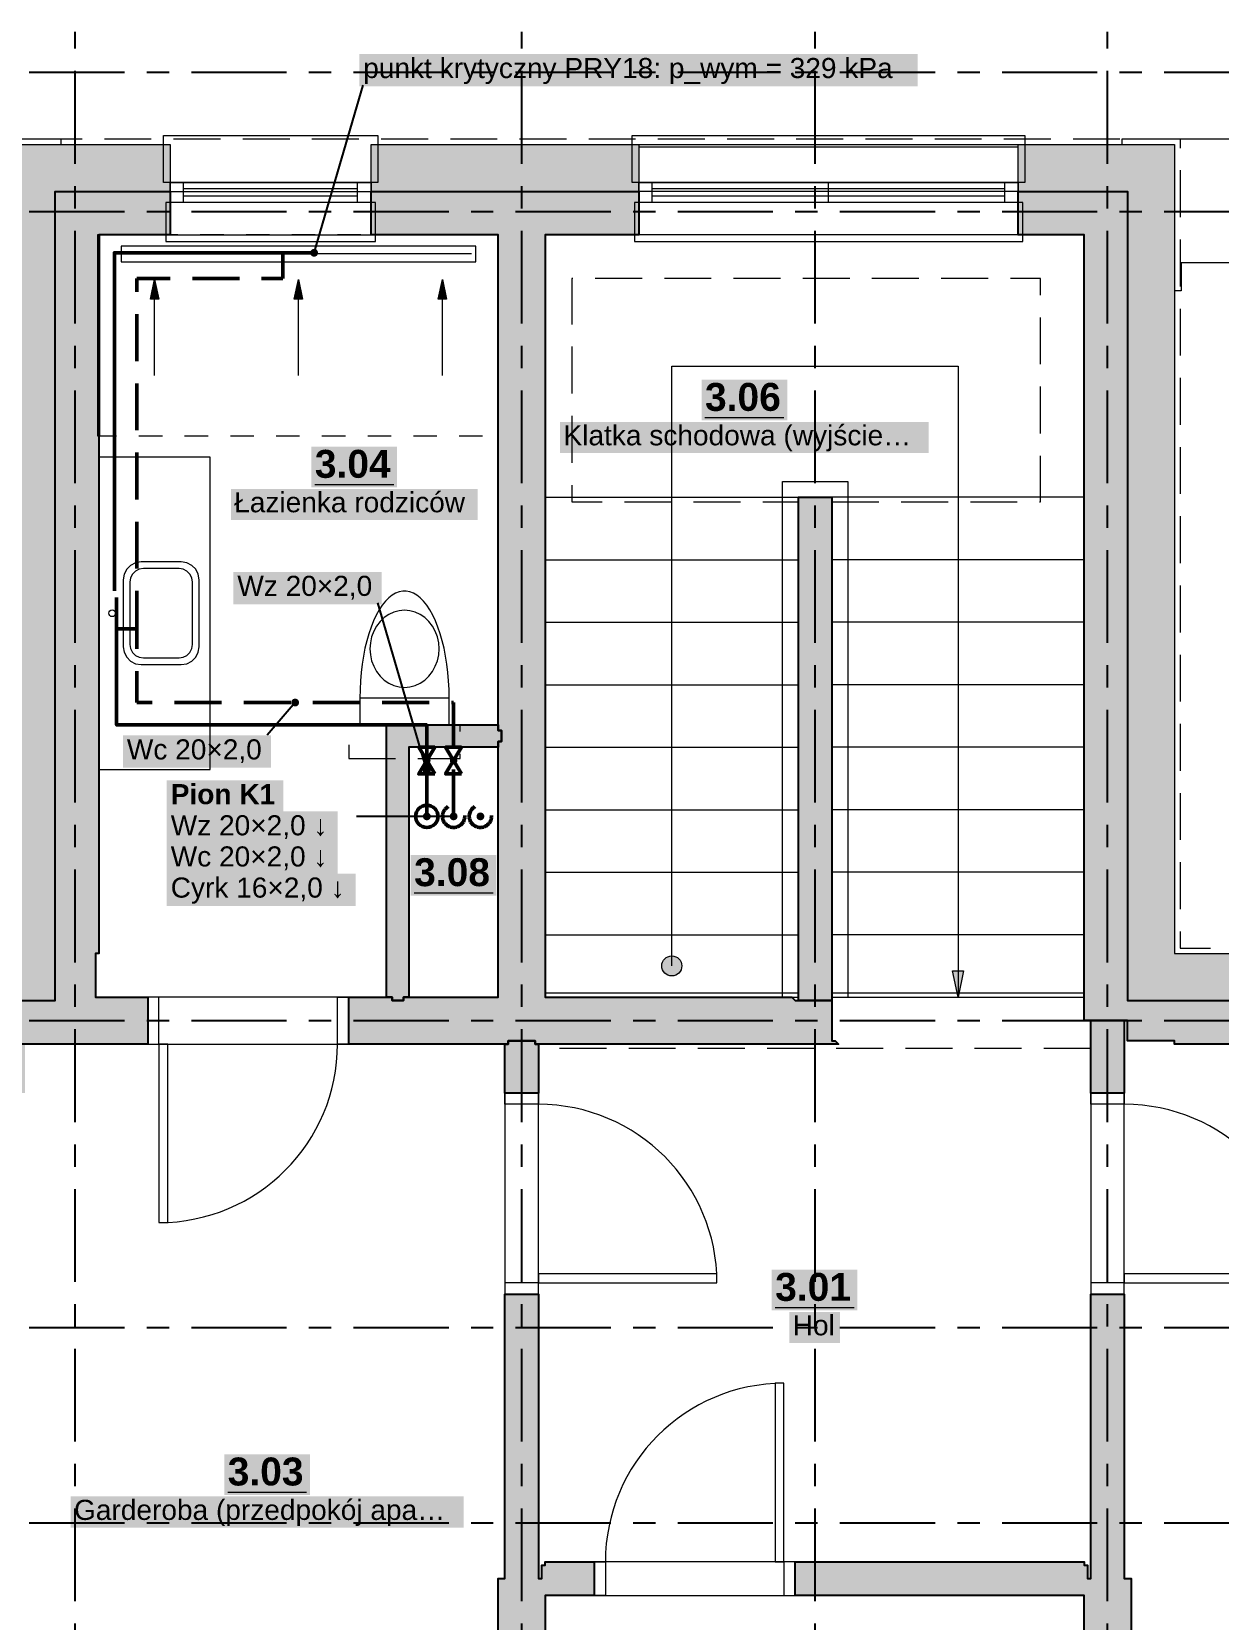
# Model space of a CAD drawing. Header units: metres. Extents: x -3.2 to 60.6, y -2.1 to 10.4.
# Drawn here: x 45.7 to 51.02, y 2.44 to 9.56 of the extents above; entities that cross this region are included whole.
import ezdxf

# ---------------------------------------------------------------- set-up
doc = ezdxf.new("R2010")
doc.units = ezdxf.units.M
for name, pattern in [('KRESKOWA', [5.25, 4.2, -1.05]), ('KRESKOWA_DROBNA', [3.15, 2.1, -1.05]), ('PUNKTOWA', [10.5, 8.4, -1.05, 0, -1.05]), ('PUNKTOWA_KROTKA', [6.3, 4.2, -1.05, 0, -1.05])]:
    doc.linetypes.add(name, pattern=pattern)
doc.layers.add('A-MASKA', color=7, linetype='Continuous', lineweight=18)
doc.layers.add('S-OPISY', color=2, linetype='Continuous', lineweight=25)
for name, color, linetype, lineweight, true_color in [('I-OSIE', 8, 'PUNKTOWA', 18, 0x7a7a7a), ('I-PODKLAD', 8, 'Continuous', 18, 0x9a9a9a), ('I-PODKLAD-SCIANY', 8, 'Continuous', 25, 0x6e6e6e), ('I-PODKLAD-WYPELN', 254, 'Continuous', 18, 0xe6e6e6), ('I-POMIESZCZENIA', 8, 'Continuous', 25, 0x4a4a4a), ('S-CWU', 1, 'KRESKOWA', 35, 0xd00000), ('S-CYRK', 6, 'PUNKTOWA_KROTKA', 25, 0xb000b0), ('S-URZADZENIA', 2, 'Continuous', 35, 0x303030), ('S-WODA', 5, 'Continuous', 35, 0x0050c8)]:
    doc.layers.add(name, color=color, linetype=linetype, lineweight=lineweight, true_color=true_color)
doc.styles.add('PL_ARIAL', font='arial.ttf')
doc.styles.add('PL_ARIAL_B', font='arialbd.ttf')

msp = doc.modelspace()

# ---------------------------------------------------------------- hatches: boundary and pattern name
at = {"layer": 'A-MASKA', "true_color": 0xffffff}
for points in [[(47.1675, 9.3105), (49.6686, 9.3105), (49.6686, 9.4553), (47.1675, 9.4553)], [(48.7012, 7.8144), (49.0848, 7.8144), (49.0848, 7.9969), (48.7012, 7.9969)], [(48.0674, 7.6676), (49.7186, 7.6676), (49.7186, 7.8074), (48.0674, 7.8074)], [(46.9532, 7.5145), (47.3368, 7.5145), (47.3368, 7.697), (46.9532, 7.697)], [(46.5919, 7.3677), (47.6981, 7.3677), (47.6981, 7.5075), (46.5919, 7.5075)], [(46.6035, 6.9905), (47.2675, 6.9905), (47.2675, 7.1353), (46.6035, 7.1353)], [(46.1085, 6.2579), (46.7725, 6.2579), (46.7725, 6.4027), (46.1085, 6.4027)], [(46.3051, 6.0572), (46.8271, 6.0572), (46.8271, 6.202), (46.3051, 6.202)], [(46.3051, 5.9177), (47.0708, 5.9177), (47.0708, 6.0625), (46.3051, 6.0625)], [(46.3051, 5.7782), (47.0708, 5.7782), (47.0708, 5.923), (46.3051, 5.923)], [(47.3982, 5.685), (47.7818, 5.685), (47.7818, 5.8675), (47.3982, 5.8675)], [(46.3051, 5.6387), (47.1508, 5.6387), (47.1508, 5.7835), (46.3051, 5.7835)], [(49.0157, 3.827), (49.3993, 3.827), (49.3993, 4.0095), (49.0157, 4.0095)], [(49.0944, 3.6802), (49.3206, 3.6802), (49.3206, 3.82), (49.0944, 3.82)], [(46.5628, 2.9999), (46.9464, 2.9999), (46.9464, 3.1824), (46.5628, 3.1824)], [(45.8743, 2.8531), (47.6349, 2.8531), (47.6349, 2.9929), (45.8743, 2.9929)]]:
    msp.add_hatch(color=7, dxfattribs=at).paths.add_polyline_path(points)
at = {"layer": 'I-PODKLAD-WYPELN', "true_color": 0xe4e4e4}
h = msp.add_hatch(color=7, dxfattribs=at)
h.paths.add_polyline_path([(41.16, 4.985), (41.16, 4.985), (41.16, 3.7), (41.16, 3.7), (41.16, 3.7), (41.135, 3.7), (41.135, 3.7), (41.135, 3.7), (41.135, 3.7), (40.92, 3.7), (40.92, 3.7), (40.92, 3.7), (40.92, 3.7), (40.92, 3.7), (40.92, 3.7), (40.92, 3.7), (40.92, 3.7), (40.724, 3.7), (40.724, 3.7), (40.724, 3.7), (40.724, 3.7), (40.72, 3.7), (40.72, 5.425), (40.72, 5.425), (40.72, 5.425), (40.72, 5.425), (45.595, 5.425), (45.595, 9.05), (46.32, 9.05), (46.32, 8.84), (46.32, 8.645), (46, 8.645), (46, 5.425), (45.985, 5.425), (45.985, 5.425), (45.985, 5.425), (45.985, 5.425), (45.985, 5.425), (45.985, 5.425), (45.985, 5.425), (45.985, 5.425), (45.985, 5.425), (45.985, 5.425), (45.985, 5.425), (45.985, 5.23), (45.985, 5.23), (45.985, 5.23), (45.985, 5.23), (45.985, 5.23), (46.22, 5.23), (46.22, 5.23), (46.22, 5.23), (46.22, 5.23), (46.22, 5.23), (46.22, 5.035), (46.22, 5.035), (46.22, 5.035), (46.22, 5.02), (46.22, 5.02), (46.22, 5.02), (45.895, 5.02), (45.895, 5.02), (45.895, 5.02), (45.895, 5.02), (45.895, 5.02), (45.67, 5.02), (45.67, 5.02), (45.67, 5.02), (45.67, 4.8), (45.67, 4.8), (45.67, 4.8), (45.655, 4.8), (45.655, 4.8), (45.655, 4.8), (45.655, 4.8), (45.52, 4.8), (45.52, 4.8), (45.52, 4.8), (45.52, 4.8), (45.52, 4.8), (45.52, 5.02), (45.52, 5.02), (45.52, 5.02), (45.52, 5.02), (45.52, 5.02), (41.125, 5.02), (41.125, 5.02), (41.125, 5.02), (41.1225, 5.0225), (41.135, 5.01), (41.135, 5.01), (41.135, 5.01), (41.16, 4.985)])
h.paths.add_polyline_path([(45.895, 5.215), (45.895, 5.215), (45.895, 5.215), (45.895, 5.215), (45.895, 5.215), (45.895, 5.215), (45.895, 5.215), (45.895, 5.215)], flags=0)
h.paths.add_polyline_path([(45.895, 5.035), (45.895, 5.035), (45.895, 5.035)], flags=0)
h.paths.add_polyline_path([(40.92, 5.225), (40.92, 5.225), (40.92, 5.225), (40.92, 5.215), (40.92, 5.215), (40.92, 5.215), (40.92, 5.215), (40.92, 5.215), (40.93, 5.215), (40.93, 5.215), (40.93, 5.215)], flags=0)
h.paths.add_polyline_path([(41.12, 5.215), (41.12, 5.215), (41.12, 5.215), (41.12, 5.215), (41.12, 5.215), (41.12, 5.215), (41.12, 5.215), (41.12, 5.215)], flags=0)
h.paths.add_polyline_path([(40.724, 5.421), (40.724, 5.421), (40.724, 5.421), (40.724, 5.421), (40.73, 5.415)], flags=0)
h.paths.add_polyline_path([(40.8071, 5.3379), (40.904, 5.241), (40.9196, 5.2254), (40.73, 5.415)], flags=0)
h.paths.add_polyline_path([(45.805, 5.425), (45.805, 5.425), (45.805, 5.425), (45.805, 5.425)], flags=0)
h.paths.add_polyline_path([(45.805, 5.215), (45.805, 5.215), (45.805, 5.215), (45.805, 5.215)], flags=0)
h = msp.add_hatch(color=7, dxfattribs=at)
h.paths.add_polyline_path([(47.12, 5.02), (47.12, 5.035), (47.12, 5.035), (47.12, 5.035), (47.12, 5.035), (47.12, 5.23), (47.12, 5.23), (47.12, 5.23), (47.12, 5.23), (47.12, 5.23), (47.29, 5.23), (47.29, 6.45), (47.79, 6.45), (47.79, 8.645), (47.79, 8.645), (47.79, 8.645), (47.79, 8.645), (47.79, 8.645), (47.22, 8.645), (47.22, 8.84), (47.22, 9.05), (48.42, 9.05), (48.42, 8.84), (48.42, 8.645), (48, 8.645), (48, 8.645), (48, 8.645), (48, 5.23), (48, 5.23), (48, 5.23), (49.105, 5.23), (49.105, 5.23), (49.105, 5.23), (49.105, 5.23), (49.105, 5.23), (49.12, 5.215), (49.12, 5.215), (49.12, 5.215), (49.12, 5.215), (49.12, 5.215), (49.12, 5.215), (49.12, 5.215), (49.12, 5.215), (49.12, 5.215), (49.12, 5.215), (49.12, 5.215), (49.12, 5.215), (49.135, 5.215), (49.135, 7.47), (49.285, 7.47), (49.285, 5.215), (49.285, 5.215), (49.285, 5.215), (49.285, 5.215), (49.285, 5.215), (49.285, 5.215), (49.285, 5.035), (49.285, 5.035), (49.285, 5.035), (49.285, 5.035), (49.285, 5.035), (49.285, 5.035), (49.285, 5.035), (49.285, 5.035), (49.285, 5.035), (49.285, 5.035), (49.285, 5.035), (49.285, 5.035), (49.285, 5.035), (49.285, 5.035), (49.285, 5.035), (49.285, 5.035), (49.285, 5.035), (49.3, 5.035), (49.3, 5.035), (49.3, 5.035), (49.315, 5.02), (49.315, 5.02), (49.315, 5.02), (47.97, 5.02), (47.97, 5.02), (47.97, 5.02), (47.97, 4.8), (47.97, 4.8), (47.97, 4.8), (47.955, 4.8), (47.955, 4.8), (47.955, 4.8), (47.955, 4.8), (47.82, 4.8), (47.82, 4.8), (47.82, 4.8), (47.82, 4.8), (47.82, 4.8), (47.82, 5.02), (47.82, 5.02), (47.82, 5.02), (47.82, 5.02), (47.82, 5.02), (47.12, 5.02), (47.12, 5.02)])
h.paths.add_polyline_path([(47.79, 5.23), (47.79, 5.23), (47.79, 6.35), (47.39, 6.35), (47.39, 5.23), (47.79, 5.23), (47.79, 5.23), (47.79, 5.23)], flags=0)
h = msp.add_hatch(color=7, dxfattribs=at)
h.paths.add_polyline_path([(50.82, 5.02), (50.82, 5.02), (50.82, 5.035), (50.82, 5.035), (50.82, 5.035), (50.82, 5.035), (50.82, 5.035), (50.82, 5.035), (50.82, 5.035), (50.82, 5.035), (50.82, 5.035), (50.82, 5.035), (50.82, 5.035), (50.82, 5.035), (50.82, 5.035), (50.82, 5.035), (50.82, 5.035), (50.82, 5.035), (50.82, 5.035), (50.61, 5.035), (50.61, 5.035), (50.61, 5.035), (50.61, 5.125), (50.61, 5.125), (50.61, 5.125), (50.595, 5.125), (50.595, 4.8), (50.58, 4.8), (50.445, 4.8), (50.445, 5.125), (50.415, 5.125), (50.415, 5.125), (50.415, 5.125), (50.415, 8.645), (50.415, 8.645), (50.415, 8.645), (50.415, 8.645), (50.12, 8.645), (50.12, 8.84), (50.12, 9.05), (50.82, 9.05), (50.82, 5.425), (50.82, 5.425), (50.82, 5.425), (54.32, 5.425), (54.32, 5.425), (54.32, 5.425), (54.32, 5.425), (54.32, 3.1), (54.31, 3.1), (54.11, 3.1), (54.11, 3.1), (54.11, 3.1), (54.11, 3.1), (53.915, 3.1), (53.915, 3.1), (53.915, 3.1), (53.915, 5.02), (53.915, 5.02), (53.915, 5.02), (53.915, 5.02), (53.915, 5.02), (53.915, 5.02), (50.82, 5.02)])
h.paths.add_polyline_path([(53.93, 5.215), (53.93, 5.215), (53.93, 5.215), (53.93, 5.215), (53.93, 5.215)], flags=0)
h.paths.add_polyline_path([(54.11, 5.215), (54.11, 5.215), (54.11, 5.215), (54.11, 5.215), (54.11, 5.215), (54.11, 5.215)], flags=0)
h.paths.add_polyline_path([(50.61, 5.215), (50.61, 5.215), (50.61, 5.215), (50.61, 5.215)], flags=0)
h.paths.add_polyline_path([(50.82, 5.215), (50.82, 5.215), (50.82, 5.215), (50.82, 5.215)], flags=0)
h.paths.add_polyline_path([(50.43, 8.66), (50.43, 8.66), (50.43, 8.66), (50.43, 8.66)], flags=0)
h.paths.add_polyline_path([(50.61, 8.66), (50.61, 8.66), (50.61, 8.66), (50.61, 8.66)], flags=0)
at = {"layer": 'I-PODKLAD-WYPELN', "true_color": 0xcfcfcf}
for points in [[(46.25, 8.445), (46.2687, 8.357), (46.2313, 8.357)], [(46.895, 8.445), (46.9137, 8.357), (46.8763, 8.357)], [(47.54, 8.445), (47.5587, 8.357), (47.5213, 8.357)], [(49.85, 5.2301), (49.8251, 5.3475), (49.8749, 5.3475)]]:
    msp.add_hatch(color=7, dxfattribs=at).paths.add_polyline_path(points)
at = {"layer": 'I-PODKLAD-WYPELN', "true_color": 0xffffff}
msp.add_hatch(color=7, dxfattribs=at).paths.add_polyline_path([(48.6125, 5.37), (48.6123, 5.3656), (48.6116, 5.3612), (48.6106, 5.3569), (48.6091, 5.3528), (48.6072, 5.3488), (48.6049, 5.345), (48.6023, 5.3415), (48.5993, 5.3382), (48.596, 5.3352), (48.5925, 5.3326), (48.5887, 5.3303), (48.5847, 5.3284), (48.5806, 5.3269), (48.5763, 5.3259), (48.5719, 5.3252), (48.5675, 5.325), (48.5631, 5.3252), (48.5587, 5.3259), (48.5544, 5.3269), (48.5503, 5.3284), (48.5463, 5.3303), (48.5425, 5.3326), (48.539, 5.3352), (48.5357, 5.3382), (48.5327, 5.3415), (48.5301, 5.345), (48.5278, 5.3488), (48.5259, 5.3528), (48.5244, 5.3569), (48.5234, 5.3612), (48.5227, 5.3656), (48.5225, 5.37), (48.5227, 5.3744), (48.5234, 5.3788), (48.5244, 5.3831), (48.5259, 5.3872), (48.5278, 5.3912), (48.5301, 5.395), (48.5327, 5.3985), (48.5357, 5.4018), (48.539, 5.4048), (48.5425, 5.4074), (48.5463, 5.4097), (48.5503, 5.4116), (48.5544, 5.4131), (48.5587, 5.4141), (48.5631, 5.4148), (48.5675, 5.415), (48.5719, 5.4148), (48.5763, 5.4141), (48.5806, 5.4131), (48.5847, 5.4116), (48.5887, 5.4097), (48.5925, 5.4074), (48.596, 5.4048), (48.5993, 5.4018), (48.6023, 5.3985), (48.6049, 5.395), (48.6072, 5.3912), (48.6091, 5.3872), (48.6106, 5.3831), (48.6116, 5.3788), (48.6123, 5.3744)])
at = {"layer": 'I-PODKLAD-WYPELN', "true_color": 0xe4e4e4}
h = msp.add_hatch(color=7, dxfattribs=at)
h.paths.add_polyline_path([(47.32, 0.105), (47.79, 0.105), (47.79, 0.105), (47.79, 0.105), (47.79, 0.105), (47.79, 0.105), (47.79, 2.625), (47.79, 2.625), (47.79, 2.625), (47.79, 2.625), (47.79, 2.625), (47.82, 2.625), (47.82, 2.625), (47.82, 2.625), (47.82, 2.625), (47.82, 2.625), (47.82, 3.9), (47.82, 3.9), (47.82, 3.9), (47.82, 3.9), (47.82, 3.9), (47.955, 3.9), (47.955, 3.9), (47.955, 3.9), (47.97, 3.9), (47.97, 3.9), (47.97, 3.9), (47.97, 2.625), (47.97, 2.625), (47.97, 2.625), (47.985, 2.625), (47.985, 2.625), (47.985, 2.625), (47.985, 2.625), (47.985, 2.625), (47.985, 2.685), (48, 2.685), (48, 2.685), (48, 2.685), (48, 2.685), (48, 2.685), (48, 2.685), (48, 2.685), (48, 2.685), (48, 2.7), (48.22, 2.7), (48.22, 2.565), (48.22, 2.55), (48, 2.55), (48, 0.105), (48, 0.105), (48, 0.105), (50.415, 0.105), (50.415, 2.55), (49.12, 2.55), (49.12, 2.565), (49.12, 2.7), (50.415, 2.7), (50.415, 2.685), (50.415, 2.685), (50.415, 2.685), (50.415, 2.685), (50.415, 2.685), (50.415, 2.685), (50.415, 2.685), (50.415, 2.685), (50.43, 2.685), (50.43, 2.625), (50.445, 2.625), (50.445, 3.9), (50.58, 3.9), (50.595, 3.9), (50.595, 2.625), (50.61, 2.625), (50.625, 2.625), (50.625, 0.105), (51.02, 0.105), (51.02, 0.105), (51.02, 0.105), (51.02, -0.09), (51.02, -0.09), (51.02, -0.09), (51.02, -0.09), (51.02, -0.29), (51.02, -0.3), (47.32, -0.3), (47.32, -0.29), (47.32, -0.09), (47.32, -0.09), (47.32, -0.09), (47.32, -0.09), (47.32, 0.105), (47.32, 0.105)])
h.paths.add_polyline_path([(47.955, 2.625), (47.955, 2.625), (47.955, 2.625)], flags=0)
at = {"layer": 'S-CWU', "true_color": 0x000000}
msp.add_hatch(color=7, dxfattribs=at).paths.add_polyline_path([(47.6075, 6.04), (47.6069, 6.0445), (47.6052, 6.0488), (47.6024, 6.0524), (47.5987, 6.0552), (47.5945, 6.0569), (47.59, 6.0575), (47.5855, 6.0569), (47.5812, 6.0552), (47.5776, 6.0524), (47.5748, 6.0488), (47.5731, 6.0445), (47.5725, 6.04), (47.5731, 6.0355), (47.5748, 6.0312), (47.5776, 6.0276), (47.5812, 6.0248), (47.5855, 6.0231), (47.59, 6.0225), (47.5945, 6.0231), (47.5987, 6.0248), (47.6024, 6.0276), (47.6052, 6.0312), (47.6069, 6.0355)])
at = {"layer": 'S-CYRK', "true_color": 0x000000}
msp.add_hatch(color=7, dxfattribs=at).paths.add_polyline_path([(47.7275, 6.04), (47.7269, 6.0445), (47.7252, 6.0488), (47.7224, 6.0524), (47.7188, 6.0552), (47.7145, 6.0569), (47.71, 6.0575), (47.7055, 6.0569), (47.7012, 6.0552), (47.6976, 6.0524), (47.6948, 6.0488), (47.6931, 6.0445), (47.6925, 6.04), (47.6931, 6.0355), (47.6948, 6.0312), (47.6976, 6.0276), (47.7012, 6.0248), (47.7055, 6.0231), (47.71, 6.0225), (47.7145, 6.0231), (47.7188, 6.0248), (47.7224, 6.0276), (47.7252, 6.0312), (47.7269, 6.0355)])
at = {"layer": 'S-OPISY', "true_color": 0x000000}
for points in [[(46.9825, 8.565), (46.9819, 8.5695), (46.9802, 8.5737), (46.9774, 8.5774), (46.9737, 8.5802), (46.9695, 8.5819), (46.965, 8.5825), (46.9605, 8.5819), (46.9562, 8.5802), (46.9526, 8.5774), (46.9498, 8.5737), (46.9481, 8.5695), (46.9475, 8.565), (46.9481, 8.5605), (46.9498, 8.5563), (46.9526, 8.5526), (46.9562, 8.5498), (46.9605, 8.5481), (46.965, 8.5475), (46.9695, 8.5481), (46.9737, 8.5498), (46.9774, 8.5526), (46.9802, 8.5563), (46.9819, 8.5605)], [(46.8975, 6.55), (46.8969, 6.5545), (46.8952, 6.5588), (46.8924, 6.5624), (46.8887, 6.5652), (46.8845, 6.5669), (46.88, 6.5675), (46.8755, 6.5669), (46.8712, 6.5652), (46.8676, 6.5624), (46.8648, 6.5588), (46.8631, 6.5545), (46.8625, 6.55), (46.8631, 6.5455), (46.8648, 6.5413), (46.8676, 6.5376), (46.8712, 6.5348), (46.8755, 6.5331), (46.88, 6.5325), (46.8845, 6.5331), (46.8887, 6.5348), (46.8924, 6.5376), (46.8952, 6.5413), (46.8969, 6.5455)], [(47.4875, 6.245), (47.4869, 6.2495), (47.4852, 6.2538), (47.4824, 6.2574), (47.4787, 6.2602), (47.4745, 6.2619), (47.47, 6.2625), (47.4655, 6.2619), (47.4612, 6.2602), (47.4576, 6.2574), (47.4548, 6.2538), (47.4531, 6.2495), (47.4525, 6.245), (47.4531, 6.2405), (47.4548, 6.2363), (47.4576, 6.2326), (47.4612, 6.2298), (47.4655, 6.2281), (47.47, 6.2275), (47.4745, 6.2281), (47.4787, 6.2298), (47.4824, 6.2326), (47.4852, 6.2363), (47.4869, 6.2405)], [(47.6075, 6.04), (47.6069, 6.0445), (47.6052, 6.0488), (47.6024, 6.0524), (47.5987, 6.0552), (47.5945, 6.0569), (47.59, 6.0575), (47.5855, 6.0569), (47.5812, 6.0552), (47.5776, 6.0524), (47.5748, 6.0488), (47.5731, 6.0445), (47.5725, 6.04), (47.5731, 6.0355), (47.5748, 6.0312), (47.5776, 6.0276), (47.5812, 6.0248), (47.5855, 6.0231), (47.59, 6.0225), (47.5945, 6.0231), (47.5987, 6.0248), (47.6024, 6.0276), (47.6052, 6.0312), (47.6069, 6.0355)]]:
    msp.add_hatch(color=7, dxfattribs=at).paths.add_polyline_path(points)
at = {"layer": 'S-URZADZENIA', "true_color": 0x000000}
for points in [[(47.4868, 6.29), (47.4855, 6.2964), (47.4819, 6.3019), (47.4764, 6.3055), (47.47, 6.3068), (47.4636, 6.3055), (47.4581, 6.3019), (47.4545, 6.2964), (47.4532, 6.29), (47.4545, 6.2836), (47.4581, 6.2781), (47.4636, 6.2745), (47.47, 6.2732), (47.4764, 6.2745), (47.4819, 6.2781), (47.4855, 6.2836)], [(47.6068, 6.29), (47.6055, 6.2964), (47.6019, 6.3019), (47.5964, 6.3055), (47.59, 6.3068), (47.5836, 6.3055), (47.5781, 6.3019), (47.5745, 6.2964), (47.5732, 6.29), (47.5745, 6.2836), (47.5781, 6.2781), (47.5836, 6.2745), (47.59, 6.2732), (47.5964, 6.2745), (47.6019, 6.2781), (47.6055, 6.2836)]]:
    msp.add_hatch(color=7, dxfattribs=at).paths.add_polyline_path(points)
at = {"layer": 'S-WODA', "true_color": 0x000000}
msp.add_hatch(color=7, dxfattribs=at).paths.add_polyline_path([(47.4875, 6.04), (47.4869, 6.0445), (47.4852, 6.0488), (47.4824, 6.0524), (47.4787, 6.0552), (47.4745, 6.0569), (47.47, 6.0575), (47.4655, 6.0569), (47.4612, 6.0552), (47.4576, 6.0524), (47.4548, 6.0488), (47.4531, 6.0445), (47.4525, 6.04), (47.4531, 6.0355), (47.4548, 6.0312), (47.4576, 6.0276), (47.4612, 6.0248), (47.4655, 6.0231), (47.47, 6.0225), (47.4745, 6.0231), (47.4787, 6.0248), (47.4824, 6.0276), (47.4852, 6.0312), (47.4869, 6.0355)])

# ---------------------------------------------------------------- linework, layer by layer
at = {"layer": 'I-OSIE', "linetype": 'PUNKTOWA', "lineweight": 25, "ltscale": 0.049477, "flags": 128}
for points in [[(45.895, -1.77), (45.895, 9.5553)], [(47.895, -1.77), (47.895, 9.5553)], [(49.21, -1.77), (49.21, 9.5553)], [(50.52, -1.77), (50.52, 9.5553)]]:
    msp.add_lwpolyline(points, dxfattribs=at)
at = {"layer": 'I-OSIE', "linetype": 'PUNKTOWA', "lineweight": 25, "ltscale": 0.050773, "flags": 128}
for points in [[(39.15, 9.375), (55.57, 9.375)], [(39.15, 8.75), (55.57, 8.75)], [(39.15, 5.125), (55.57, 5.125)], [(39.15, 3.75), (55.57, 3.75)], [(39.15, 2.875), (55.57, 2.875)]]:
    msp.add_lwpolyline(points, dxfattribs=at)
at = {"layer": 'I-PODKLAD', "linetype": 'KRESKOWA', "lineweight": 13, "ltscale": 0.05, "flags": 128}
for points in [[(40.685, 5.4255), (40.685, 5.45), (45.57, 5.45), (45.57, 9.075), (50.845, 9.075), (50.845, 5.45), (54.345, 5.45), (54.345, 5.4255)], [(49.2855, 7.45), (50.22, 7.45), (50.22, 8.45), (48.12, 8.45), (48.12, 7.45), (49.1345, 7.45)], [(48.0005, 5.25), (49.1345, 5.25)], [(49.2855, 5.25), (50.4145, 5.25)], [(50.4445, 5), (47.9705, 5)]]:
    msp.add_lwpolyline(points, dxfattribs=at)
at = {"layer": 'I-PODKLAD', "lineweight": 13, "ltscale": 0.05}
for points in [[(41.695, 5.4255), (41.695, 9.075), (45.83, 9.075), (45.83, 9.0505)], [(48.4205, 9.05), (50.1195, 9.05)], [(48.4205, 9.04), (50.1195, 9.04)], [(50.585, 9.0505), (50.585, 9.075), (54.345, 9.075), (54.345, 5.19), (54.3205, 5.19)], [(46.3205, 8.84), (47.2195, 8.84)], [(50.1195, 8.84), (48.4205, 8.84)], [(46.3205, 8.645), (47.2195, 8.645)], [(50.1195, 8.645), (48.4205, 8.645)], [(53.665, 5.4255), (53.665, 5.455), (53.79, 5.455), (53.79, 5.735), (53.8, 5.735), (53.8, 8.53), (51.13, 8.53), (51.13, 8.52), (50.85, 8.52), (50.85, 8.395), (50.8205, 8.395)], [(48.5675, 5.37), (48.5675, 7.47), (48.5675, 8.0575), (49.85, 8.0575), (49.85, 7.47), (49.85, 5.2301)], [(49.064, 7.47), (49.064, 7.541)], [(49.064, 7.541), (49.356, 7.541)], [(49.356, 7.541), (49.356, 7.47)], [(48.0001, 7.47), (49.1349, 7.47)], [(49.064, 5.2301), (49.064, 7.47)], [(50.4149, 7.47), (49.2851, 7.47)], [(49.356, 7.47), (49.356, 5.23)], [(48.0001, 7.19), (49.1349, 7.19)], [(50.4149, 7.19), (49.2851, 7.19)], [(48.0001, 6.91), (49.1349, 6.91)], [(50.4149, 6.91), (49.2851, 6.91)], [(48.0001, 6.63), (49.1349, 6.63)], [(50.4149, 6.63), (49.2851, 6.63)], [(48.0001, 6.35), (49.1349, 6.35)], [(50.4149, 6.35), (49.2851, 6.35)], [(48.0001, 6.07), (49.1349, 6.07)], [(50.4149, 6.07), (49.2851, 6.07)], [(48.0001, 5.79), (49.1349, 5.79)], [(50.4149, 5.79), (49.2851, 5.79)], [(48.0001, 5.51), (49.1349, 5.51)], [(50.4149, 5.51), (49.2851, 5.51)], [(47.1195, 5.23), (46.2205, 5.23)], [(48.0005, 5.25), (49.1345, 5.25)], [(49.1057, 5.23), (49.1345, 5.23)], [(49.2855, 5.25), (50.4145, 5.25)], [(49.2855, 5.23), (50.4145, 5.23)], [(46.2205, 5.02), (47.1195, 5.02)], [(47.82, 4.7995), (47.82, 3.9005)], [(47.97, 3.9005), (47.97, 4.7995)], [(50.445, 4.7995), (50.445, 3.9005)], [(50.595, 3.9005), (50.595, 4.7995)], [(49.1195, 2.7), (48.2205, 2.7)], [(48.2205, 2.55), (49.1195, 2.55)]]:
    msp.add_lwpolyline(points, dxfattribs=at)
at = {"layer": 'I-PODKLAD', "lineweight": 18, "ltscale": 0.05}
for points in [[(47.25, 8.88), (46.29, 8.88), (46.29, 9.09), (47.25, 9.09)], [(50.15, 8.88), (48.39, 8.88), (48.39, 9.09), (50.15, 9.09)], [(47.22, 8.79), (46.32, 8.79), (46.32, 8.88), (47.22, 8.88)], [(50.12, 8.79), (48.42, 8.79), (48.42, 8.88), (50.12, 8.88)], [(47.24, 8.79), (46.3, 8.79), (46.3, 8.615), (47.24, 8.615)], [(50.14, 8.79), (48.4, 8.79), (48.4, 8.615), (50.14, 8.615)], [(46.005, 8.645), (45.995, 8.645), (45.995, 7.745), (46.005, 7.745)], [(47.69, 8.595), (46.1, 8.595), (46.1, 8.525), (47.69, 8.525)], [(46.25, 8.445), (46.2687, 8.357), (46.2313, 8.357)], [(46.895, 8.445), (46.9137, 8.357), (46.8763, 8.357)], [(47.54, 8.445), (47.5587, 8.357), (47.5213, 8.357)], [(46, 7.65), (46, 6.25), (46.5, 6.25), (46.5, 7.65)], [(46.11, 6.8), (46.1139, 6.7753), (46.1253, 6.753), (46.143, 6.7353), (46.1653, 6.7239), (46.19, 6.72), (46.37, 6.72), (46.3947, 6.7239), (46.417, 6.7353), (46.4347, 6.753), (46.4461, 6.7753), (46.45, 6.8), (46.45, 7.1), (46.4461, 7.1247), (46.4347, 7.147), (46.417, 7.1647), (46.3947, 7.1761), (46.37, 7.18), (46.19, 7.18), (46.1653, 7.1761), (46.143, 7.1647), (46.1253, 7.147), (46.1139, 7.1247), (46.11, 7.1)], [(46.14, 6.81), (46.1429, 6.7915), (46.1515, 6.7747), (46.1647, 6.7615), (46.1815, 6.7529), (46.2, 6.75), (46.36, 6.75), (46.3785, 6.7529), (46.3953, 6.7615), (46.4085, 6.7747), (46.4171, 6.7915), (46.42, 6.81), (46.42, 7.09), (46.4171, 7.1085), (46.4085, 7.1253), (46.3953, 7.1385), (46.3785, 7.1471), (46.36, 7.15), (46.2, 7.15), (46.1815, 7.1471), (46.1647, 7.1385), (46.1515, 7.1253), (46.1429, 7.1085), (46.14, 7.09)], [(47.525, 6.7908), (47.5231, 6.8178), (47.5174, 6.8442), (47.5081, 6.8692), (47.4954, 6.8924), (47.4796, 6.913), (47.4611, 6.9306), (47.4404, 6.9448), (47.4179, 6.9551), (47.3942, 6.9615), (47.37, 6.9636), (47.3458, 6.9615), (47.3221, 6.9551), (47.2996, 6.9448), (47.2789, 6.9306), (47.2604, 6.913), (47.2446, 6.8924), (47.2319, 6.8692), (47.2226, 6.8442), (47.2169, 6.8178), (47.215, 6.7908), (47.2169, 6.7638), (47.2226, 6.7374), (47.2319, 6.7124), (47.2446, 6.6892), (47.2604, 6.6686), (47.2789, 6.651), (47.2996, 6.6368), (47.3221, 6.6265), (47.3458, 6.6201), (47.37, 6.618), (47.3942, 6.6201), (47.4179, 6.6265), (47.4404, 6.6368), (47.4611, 6.651), (47.4796, 6.6686), (47.4954, 6.6892), (47.5081, 6.7124), (47.5174, 6.7374), (47.5231, 6.7638)], [(47.17, 6.45), (47.57, 6.45), (47.57, 6.57), (47.17, 6.57)], [(46.22, 5.02), (46.27, 5.02), (46.27, 5.23), (46.22, 5.23)], [(47.12, 5.02), (47.07, 5.02), (47.07, 5.23), (47.12, 5.23)], [(46.27, 5.02), (46.27, 4.22), (46.31, 4.22), (46.31, 5.02)], [(47.97, 4.8), (47.97, 4.75), (47.82, 4.75), (47.82, 4.8)], [(50.595, 4.8), (50.595, 4.75), (50.445, 4.75), (50.445, 4.8)], [(47.97, 3.95), (48.77, 3.95), (48.77, 3.99), (47.97, 3.99)], [(50.595, 3.95), (51.395, 3.95), (51.395, 3.99), (50.595, 3.99)], [(47.97, 3.9), (47.97, 3.95), (47.82, 3.95), (47.82, 3.9)], [(50.595, 3.9), (50.595, 3.95), (50.445, 3.95), (50.445, 3.9)], [(49.07, 2.7), (49.07, 3.5), (49.03, 3.5), (49.03, 2.7)], [(48.22, 2.7), (48.27, 2.7), (48.27, 2.55), (48.22, 2.55)], [(49.12, 2.7), (49.07, 2.7), (49.07, 2.55), (49.12, 2.55)]]:
    msp.add_lwpolyline(points, close=True, dxfattribs=at)
for points in [[(46.38, 8.79), (46.38, 8.88)], [(47.16, 8.8512), (46.38, 8.8512)], [(47.16, 8.79), (47.16, 8.88)], [(48.48, 8.79), (48.48, 8.88)], [(50.06, 8.8512), (48.48, 8.8512)], [(49.27, 8.79), (49.27, 8.88)], [(50.06, 8.79), (50.06, 8.88)], [(47.16, 8.8188), (46.38, 8.8188)], [(50.06, 8.8188), (48.48, 8.8188)], [(47.67, 8.56), (46.12, 8.56)], [(46.25, 8.015), (46.25, 8.355)], [(46.895, 8.015), (46.895, 8.355)], [(47.54, 8.015), (47.54, 8.355)], [(47.57, 6.57), (47.5694, 6.6086), (47.5674, 6.647), (47.5642, 6.6849), (47.5597, 6.722), (47.554, 6.7581), (47.5471, 6.7931), (47.539, 6.8265), (47.5299, 6.8584), (47.5197, 6.8883), (47.5085, 6.9162), (47.4965, 6.9418), (47.4836, 6.965), (47.47, 6.9857), (47.4557, 7.0037), (47.4409, 7.0188), (47.4256, 7.031), (47.41, 7.0403), (47.3941, 7.0465), (47.3781, 7.0496), (47.3619, 7.0496), (47.3459, 7.0465), (47.33, 7.0403), (47.3144, 7.031), (47.2991, 7.0188), (47.2843, 7.0037), (47.27, 6.9857), (47.2564, 6.965), (47.2435, 6.9418), (47.2315, 6.9162), (47.2203, 6.8883), (47.2101, 6.8584), (47.201, 6.8265), (47.1929, 6.7931), (47.186, 6.7581), (47.1803, 6.722), (47.1758, 6.6849), (47.1726, 6.647), (47.1706, 6.6086), (47.17, 6.57)]]:
    msp.add_lwpolyline(points, dxfattribs=at)
at = {"layer": 'I-PODKLAD', "linetype": 'KRESKOWA_DROBNA', "lineweight": 18, "ltscale": 0.05, "flags": 128}
msp.add_lwpolyline([(47.79, 8.645), (46, 8.645), (46, 7.745), (47.79, 7.745)], close=True, dxfattribs=at)
at = {"layer": 'I-PODKLAD', "linetype": 'KRESKOWA', "lineweight": 18, "ltscale": 0.05, "flags": 128}
msp.add_lwpolyline([(47.12, 6.3), (47.62, 6.3), (47.62, 6.45), (47.12, 6.45)], close=True, dxfattribs=at)
at = {"layer": 'I-PODKLAD', "lineweight": 13, "ltscale": 0.05}
msp.add_lwpolyline([(49.85, 5.2301), (49.8251, 5.3475), (49.8749, 5.3475)], close=True, dxfattribs=at)
for centre, radius in [((46.06, 6.95), 0.015), ((48.5675, 5.37), 0.045)]:
    msp.add_circle(centre, radius, dxfattribs=at)
for centre, start, end in [((46.27, 5.02), -90, 0), ((47.97, 3.95), 0, 90), ((50.595, 3.95), 0, 90), ((49.07, 2.7), -270, -180)]:
    msp.add_arc(centre, 0.8, start, end, dxfattribs=at)
at = {"layer": 'I-PODKLAD-SCIANY', "lineweight": 13, "ltscale": 0.05}
for points in [[(45.595, 9.05), (46.32, 9.05), (46.32, 9.05), (46.32, 9.05), (46.32, 8.84), (46.32, 8.84), (46.32, 8.84), (45.805, 8.84), (45.805, 8.84), (45.805, 8.84), (45.805, 8.84), (45.805, 8.84), (45.805, 8.84), (45.805, 8.84), (45.805, 8.84), (45.805, 8.84), (45.805, 8.84), (45.805, 8.84), (45.805, 8.84), (45.805, 8.84), (45.805, 8.84), (45.805, 8.84), (45.805, 8.84), (45.805, 8.84), (45.805, 5.215), (45.805, 5.215), (45.805, 5.215), (40.93, 5.215)], [(54.11, 5.215), (50.61, 5.215), (50.61, 5.215), (50.61, 5.215), (50.61, 8.84), (50.61, 8.84), (50.61, 8.84), (50.61, 8.84), (50.61, 8.84), (50.61, 8.84), (50.61, 8.84), (50.61, 8.84), (50.61, 8.84), (50.61, 8.84), (50.61, 8.84), (50.61, 8.84), (50.61, 8.84), (50.61, 8.84), (50.61, 8.84), (50.61, 8.84), (50.61, 8.84), (50.12, 8.84), (50.12, 8.84), (50.12, 8.84), (50.12, 9.05), (50.12, 9.05), (50.12, 9.05), (50.82, 9.05), (50.82, 9.05), (50.82, 9.05), (50.82, 5.425), (50.82, 5.425), (50.82, 5.425), (50.82, 5.425), (50.82, 5.425), (50.82, 5.425), (50.82, 5.425), (50.82, 5.425), (50.82, 5.425), (50.82, 5.425), (50.82, 5.425), (50.82, 5.425), (50.82, 5.425), (50.82, 5.425), (50.82, 5.425), (50.82, 5.425), (50.82, 5.425), (54.32, 5.425)]]:
    msp.add_lwpolyline(points, dxfattribs=at)
msp.add_lwpolyline([(47.22, 8.84), (47.22, 8.84), (47.22, 9.05), (47.22, 9.05), (47.22, 9.05), (48.42, 9.05), (48.42, 9.05), (48.42, 9.05), (48.42, 8.84), (48.42, 8.84), (48.42, 8.84), (47.22, 8.84)], close=True, dxfattribs=at)
at = {"layer": 'I-PODKLAD-SCIANY', "lineweight": 25, "ltscale": 0.05}
for points in [[(41.12, 5.215), (45.805, 5.215), (45.805, 5.215), (45.805, 5.215), (45.805, 5.215), (45.805, 5.215), (45.805, 5.215), (45.805, 5.215), (45.805, 5.215), (45.805, 5.215), (45.805, 5.215), (45.805, 5.215), (45.805, 5.215), (45.805, 5.215), (45.805, 5.215), (45.805, 5.215), (45.805, 5.215), (45.805, 5.215), (45.805, 8.84), (45.805, 8.84), (45.805, 8.84), (46.32, 8.84), (46.32, 8.84), (46.32, 8.84), (46.32, 8.645), (46.32, 8.645), (46.32, 8.645), (46, 8.645), (46, 8.645), (46, 8.645), (46, 8.645), (46, 8.645), (46, 8.645), (46, 8.645), (46, 8.645), (46, 8.645), (46, 8.645), (46, 8.645), (46, 8.645), (46, 8.645), (46, 8.645), (46, 8.645), (46, 8.645), (46, 8.645), (46, 5.425), (46, 5.425), (46, 5.425), (45.985, 5.425), (45.985, 5.425), (45.985, 5.425), (45.985, 5.425), (45.985, 5.425), (45.985, 5.425), (45.985, 5.425), (45.985, 5.425), (45.985, 5.425), (45.985, 5.425), (45.985, 5.425), (45.985, 5.425), (45.985, 5.425), (45.985, 5.425), (45.985, 5.425), (45.985, 5.425), (45.985, 5.425), (45.985, 5.23), (45.985, 5.23), (45.985, 5.23), (45.985, 5.23), (45.985, 5.23), (45.985, 5.23), (45.985, 5.23), (45.985, 5.23), (45.985, 5.23), (45.985, 5.23), (45.985, 5.23), (45.985, 5.23), (45.985, 5.23), (45.985, 5.23), (45.985, 5.23), (45.985, 5.23), (45.985, 5.23), (46.22, 5.23), (46.22, 5.23), (46.22, 5.23), (46.22, 5.23), (46.22, 5.23), (46.22, 5.02), (46.22, 5.02), (46.22, 5.02), (45.655, 5.02)], [(53.915, 5.02), (50.82, 5.02), (50.82, 5.02), (50.82, 5.02), (50.82, 5.02), (50.82, 5.035), (50.82, 5.035), (50.82, 5.035), (50.82, 5.035), (50.82, 5.035), (50.82, 5.035), (50.82, 5.035), (50.82, 5.035), (50.82, 5.035), (50.82, 5.035), (50.82, 5.035), (50.82, 5.035), (50.82, 5.035), (50.82, 5.035), (50.82, 5.035), (50.82, 5.035), (50.82, 5.035), (50.61, 5.035), (50.61, 5.035), (50.61, 5.035), (50.61, 5.035), (50.61, 5.125), (50.61, 5.125), (50.61, 5.125), (50.61, 5.125), (50.61, 5.125), (50.61, 5.125), (50.61, 5.125), (50.61, 5.125), (50.61, 5.125), (50.61, 5.125), (50.61, 5.125), (50.61, 5.125), (50.61, 5.125), (50.61, 5.125), (50.61, 5.125), (50.61, 5.125), (50.61, 5.125), (50.415, 5.125), (50.415, 5.125), (50.415, 5.125), (50.415, 5.125), (50.415, 8.645), (50.415, 8.645), (50.415, 8.645), (50.415, 8.645), (50.415, 8.645), (50.415, 8.645), (50.415, 8.645), (50.415, 8.645), (50.415, 8.645), (50.415, 8.645), (50.415, 8.645), (50.415, 8.645), (50.415, 8.645), (50.415, 8.645), (50.415, 8.645), (50.415, 8.645), (50.415, 8.645), (50.12, 8.645), (50.12, 8.645), (50.12, 8.645), (50.12, 8.84), (50.12, 8.84), (50.12, 8.84), (50.61, 8.84), (50.61, 8.84), (50.61, 8.84), (50.61, 5.215), (50.61, 5.215), (50.61, 5.215), (50.61, 5.215), (50.61, 5.215), (50.61, 5.215), (50.61, 5.215), (50.61, 5.215), (50.61, 5.215), (50.61, 5.215), (50.61, 5.215), (50.61, 5.215), (50.61, 5.215), (50.61, 5.215), (50.61, 5.215), (50.61, 5.215), (50.61, 5.215), (54.11, 5.215)], [(47.79, 0.105), (47.79, 2.625), (47.79, 2.625), (47.79, 2.625), (47.79, 2.625), (47.79, 2.625), (47.82, 2.625), (47.82, 2.625), (47.82, 2.625), (47.82, 2.625), (47.82, 2.625), (47.82, 2.625), (47.82, 2.625), (47.82, 2.625), (47.82, 2.625), (47.82, 2.625), (47.82, 2.625), (47.82, 2.625), (47.82, 2.625), (47.82, 2.625), (47.82, 2.625), (47.82, 2.625), (47.82, 2.625), (47.82, 3.9), (47.82, 3.9), (47.82, 3.9), (47.82, 3.9), (47.82, 3.9), (47.97, 3.9), (47.97, 3.9), (47.97, 3.9), (47.97, 2.625), (47.97, 2.625), (47.97, 2.625), (47.97, 2.625), (47.97, 2.625), (47.97, 2.625), (47.97, 2.625), (47.97, 2.625), (47.97, 2.625), (47.97, 2.625), (47.97, 2.625), (47.97, 2.625), (47.97, 2.625), (47.97, 2.625), (47.97, 2.625), (47.97, 2.625), (47.97, 2.625), (47.985, 2.625), (47.985, 2.625), (47.985, 2.625), (47.985, 2.625), (47.985, 2.625), (47.985, 2.625), (47.985, 2.625), (47.985, 2.625), (47.985, 2.625), (47.985, 2.625), (47.985, 2.625), (47.985, 2.625), (47.985, 2.625), (47.985, 2.625), (47.985, 2.625), (47.985, 2.625), (47.985, 2.625), (47.985, 2.685), (47.985, 2.685), (47.985, 2.685), (48, 2.685), (48, 2.685), (48, 2.685), (48, 2.685), (48, 2.685), (48, 2.685), (48, 2.685), (48, 2.685), (48, 2.685), (48, 2.685), (48, 2.685), (48, 2.685), (48, 2.685), (48, 2.685), (48, 2.685), (48, 2.685), (48, 2.685), (48, 2.7), (48, 2.7), (48, 2.7), (48.22, 2.7), (48.22, 2.7), (48.22, 2.7), (48.22, 2.55), (48.22, 2.55), (48.22, 2.55), (48, 2.55), (48, 2.55), (48, 2.55), (48, 2.55), (48, 2.55), (48, 2.55), (48, 2.55), (48, 2.55), (48, 2.55), (48, 2.55), (48, 2.55), (48, 2.55), (48, 2.55), (48, 2.55), (48, 2.55), (48, 2.55), (48, 2.55), (48, 0.105)], [(50.415, 0.105), (50.415, 2.55), (50.415, 2.55), (50.415, 2.55), (50.415, 2.55), (50.415, 2.55), (50.415, 2.55), (50.415, 2.55), (50.415, 2.55), (50.415, 2.55), (50.415, 2.55), (50.415, 2.55), (50.415, 2.55), (50.415, 2.55), (50.415, 2.55), (50.415, 2.55), (50.415, 2.55), (50.415, 2.55), (49.12, 2.55), (49.12, 2.55), (49.12, 2.55), (49.12, 2.7), (49.12, 2.7), (49.12, 2.7), (50.415, 2.7), (50.415, 2.7), (50.415, 2.7), (50.415, 2.685), (50.415, 2.685), (50.415, 2.685), (50.415, 2.685), (50.415, 2.685), (50.415, 2.685), (50.415, 2.685), (50.415, 2.685), (50.415, 2.685), (50.415, 2.685), (50.415, 2.685), (50.415, 2.685), (50.415, 2.685), (50.415, 2.685), (50.415, 2.685), (50.415, 2.685), (50.415, 2.685), (50.43, 2.685), (50.43, 2.685), (50.43, 2.685), (50.43, 2.625), (50.43, 2.625), (50.43, 2.625), (50.43, 2.625), (50.43, 2.625), (50.43, 2.625), (50.43, 2.625), (50.43, 2.625), (50.43, 2.625), (50.43, 2.625), (50.43, 2.625), (50.43, 2.625), (50.43, 2.625), (50.43, 2.625), (50.43, 2.625), (50.43, 2.625), (50.43, 2.625), (50.445, 2.625), (50.445, 2.625), (50.445, 2.625), (50.445, 2.625), (50.445, 2.625), (50.445, 2.625), (50.445, 2.625), (50.445, 2.625), (50.445, 2.625), (50.445, 2.625), (50.445, 2.625), (50.445, 2.625), (50.445, 2.625), (50.445, 2.625), (50.445, 2.625), (50.445, 2.625), (50.445, 2.625), (50.445, 3.9), (50.445, 3.9), (50.445, 3.9), (50.595, 3.9), (50.595, 3.9), (50.595, 3.9), (50.595, 2.625), (50.595, 2.625), (50.595, 2.625), (50.595, 2.625), (50.595, 2.625), (50.595, 2.625), (50.595, 2.625), (50.595, 2.625), (50.595, 2.625), (50.595, 2.625), (50.595, 2.625), (50.595, 2.625), (50.595, 2.625), (50.595, 2.625), (50.595, 2.625), (50.595, 2.625), (50.595, 2.625), (50.625, 2.625), (50.625, 2.625), (50.625, 2.625), (50.625, 0.105)]]:
    msp.add_lwpolyline(points, dxfattribs=at)
for points in [[(47.12, 5.035), (47.12, 5.23), (47.12, 5.23), (47.12, 5.23), (47.12, 5.23), (47.12, 5.23), (47.315, 5.23), (47.315, 5.23), (47.315, 5.23), (47.315, 5.23), (47.315, 5.23), (47.315, 5.215), (47.315, 5.215), (47.315, 5.215), (47.315, 5.215), (47.315, 5.215), (47.315, 5.215), (47.315, 5.215), (47.315, 5.215), (47.315, 5.215), (47.315, 5.215), (47.315, 5.215), (47.315, 5.215), (47.315, 5.215), (47.315, 5.215), (47.315, 5.215), (47.315, 5.215), (47.315, 5.215), (47.365, 5.215), (47.365, 5.215), (47.365, 5.215), (47.365, 5.215), (47.365, 5.215), (47.365, 5.215), (47.365, 5.215), (47.365, 5.215), (47.365, 5.215), (47.365, 5.215), (47.365, 5.215), (47.365, 5.215), (47.365, 5.215), (47.365, 5.215), (47.365, 5.215), (47.365, 5.215), (47.365, 5.215), (47.365, 5.23), (47.365, 5.23), (47.365, 5.23), (47.365, 5.23), (47.365, 5.23), (47.79, 5.23), (47.79, 5.23), (47.79, 5.23), (47.79, 5.23), (47.79, 5.23), (47.79, 5.23), (47.79, 5.23), (47.79, 5.23), (47.79, 5.23), (47.79, 5.23), (47.79, 5.23), (47.79, 5.23), (47.79, 5.23), (47.79, 5.23), (47.79, 5.23), (47.79, 5.23), (47.79, 5.23), (47.79, 6.375), (47.79, 6.375), (47.79, 6.375), (47.79, 6.375), (47.79, 6.375), (47.805, 6.375), (47.805, 6.375), (47.805, 6.375), (47.805, 6.375), (47.805, 6.375), (47.805, 6.375), (47.805, 6.375), (47.805, 6.375), (47.805, 6.375), (47.805, 6.375), (47.805, 6.375), (47.805, 6.375), (47.805, 6.375), (47.805, 6.375), (47.805, 6.375), (47.805, 6.375), (47.805, 6.375), (47.805, 6.425), (47.805, 6.425), (47.805, 6.425), (47.805, 6.425), (47.805, 6.425), (47.805, 6.425), (47.805, 6.425), (47.805, 6.425), (47.805, 6.425), (47.805, 6.425), (47.805, 6.425), (47.805, 6.425), (47.805, 6.425), (47.805, 6.425), (47.805, 6.425), (47.805, 6.425), (47.805, 6.425), (47.79, 6.425), (47.79, 6.425), (47.79, 6.425), (47.79, 6.425), (47.79, 6.425), (47.79, 8.645), (47.79, 8.645), (47.79, 8.645), (47.79, 8.645), (47.79, 8.645), (47.79, 8.645), (47.79, 8.645), (47.79, 8.645), (47.79, 8.645), (47.79, 8.645), (47.79, 8.645), (47.79, 8.645), (47.79, 8.645), (47.79, 8.645), (47.79, 8.645), (47.79, 8.645), (47.79, 8.645), (47.22, 8.645), (47.22, 8.645), (47.22, 8.645), (47.22, 8.84), (47.22, 8.84), (47.22, 8.84), (48.42, 8.84), (48.42, 8.84), (48.42, 8.84), (48.42, 8.645), (48.42, 8.645), (48.42, 8.645), (48, 8.645), (48, 8.645), (48, 8.645), (48, 8.645), (48, 8.645), (48, 8.645), (48, 8.645), (48, 8.645), (48, 8.645), (48, 8.645), (48, 8.645), (48, 8.645), (48, 8.645), (48, 8.645), (48, 8.645), (48, 8.645), (48, 8.645), (48, 5.23), (48, 5.23), (48, 5.23), (48, 5.23), (48, 5.23), (48, 5.23), (48, 5.23), (48, 5.23), (48, 5.23), (48, 5.23), (48, 5.23), (48, 5.23), (48, 5.23), (48, 5.23), (48, 5.23), (48, 5.23), (48, 5.23), (49.105, 5.23), (49.105, 5.23), (49.105, 5.23), (49.105, 5.23), (49.105, 5.23), (49.12, 5.215), (49.12, 5.215), (49.12, 5.215), (49.12, 5.215), (49.12, 5.215), (49.12, 5.215), (49.12, 5.215), (49.12, 5.215), (49.12, 5.215), (49.285, 5.215), (49.285, 5.215), (49.285, 5.215), (49.285, 5.215), (49.285, 5.215), (49.285, 5.035), (49.285, 5.035), (49.285, 5.035), (49.285, 5.035), (49.285, 5.035), (49.285, 5.035), (49.285, 5.035), (49.285, 5.035), (49.285, 5.035), (49.285, 5.035), (49.285, 5.035), (49.285, 5.035), (49.285, 5.035), (49.285, 5.035), (49.285, 5.035), (49.285, 5.035), (49.285, 5.035), (49.3, 5.035), (49.3, 5.035), (49.3, 5.035), (49.315, 5.02), (49.315, 5.02), (49.315, 5.02), (49.315, 5.02), (47.955, 5.02), (47.955, 5.02), (47.955, 5.02), (47.955, 5.035), (47.955, 5.035), (47.955, 5.035), (47.955, 5.035), (47.955, 5.035), (47.955, 5.035), (47.955, 5.035), (47.955, 5.035), (47.955, 5.035), (47.955, 5.035), (47.955, 5.035), (47.955, 5.035), (47.955, 5.035), (47.955, 5.035), (47.955, 5.035), (47.955, 5.035), (47.955, 5.035), (47.835, 5.035), (47.835, 5.035), (47.835, 5.035), (47.835, 5.035), (47.835, 5.035), (47.835, 5.035), (47.835, 5.035), (47.835, 5.035), (47.835, 5.035), (47.835, 5.035), (47.835, 5.035), (47.835, 5.035), (47.835, 5.035), (47.835, 5.035), (47.835, 5.035), (47.835, 5.035), (47.835, 5.035), (47.835, 5.02), (47.835, 5.02), (47.835, 5.02), (47.12, 5.02), (47.12, 5.02), (47.12, 5.02), (47.12, 5.035)], [(49.135, 5.215), (49.135, 5.215), (49.135, 7.47), (49.135, 7.47), (49.135, 7.47), (49.285, 7.47), (49.285, 7.47), (49.285, 7.47), (49.285, 5.215), (49.285, 5.215), (49.285, 5.215), (49.135, 5.215)], [(47.29, 5.23), (47.29, 5.23), (47.29, 6.45), (47.29, 6.45), (47.29, 6.45), (47.79, 6.45), (47.79, 6.45), (47.79, 6.45), (47.79, 6.425), (47.79, 6.425), (47.79, 6.425), (47.79, 6.425), (47.79, 6.425), (47.79, 6.425), (47.79, 6.425), (47.79, 6.425), (47.79, 6.425), (47.79, 6.425), (47.79, 6.425), (47.79, 6.425), (47.79, 6.425), (47.79, 6.425), (47.79, 6.425), (47.79, 6.425), (47.79, 6.425), (47.805, 6.425), (47.805, 6.425), (47.805, 6.425), (47.805, 6.375), (47.805, 6.375), (47.805, 6.375), (47.79, 6.375), (47.79, 6.375), (47.79, 6.375), (47.79, 6.375), (47.79, 6.375), (47.79, 6.375), (47.79, 6.375), (47.79, 6.375), (47.79, 6.375), (47.79, 6.375), (47.79, 6.375), (47.79, 6.375), (47.79, 6.375), (47.79, 6.375), (47.79, 6.375), (47.79, 6.375), (47.79, 6.375), (47.79, 6.35), (47.79, 6.35), (47.79, 6.35), (47.39, 6.35), (47.39, 6.35), (47.39, 6.35), (47.39, 6.35), (47.39, 6.35), (47.39, 6.35), (47.39, 6.35), (47.39, 6.35), (47.39, 6.35), (47.39, 6.35), (47.39, 6.35), (47.39, 6.35), (47.39, 6.35), (47.39, 6.35), (47.39, 6.35), (47.39, 6.35), (47.39, 6.35), (47.39, 5.23), (47.39, 5.23), (47.39, 5.23), (47.365, 5.23), (47.365, 5.23), (47.365, 5.23), (47.365, 5.23), (47.365, 5.23), (47.365, 5.23), (47.365, 5.23), (47.365, 5.23), (47.365, 5.23), (47.365, 5.23), (47.365, 5.23), (47.365, 5.23), (47.365, 5.23), (47.365, 5.23), (47.365, 5.23), (47.365, 5.23), (47.365, 5.23), (47.365, 5.215), (47.365, 5.215), (47.365, 5.215), (47.315, 5.215), (47.315, 5.215), (47.315, 5.215), (47.315, 5.23), (47.315, 5.23), (47.315, 5.23), (47.315, 5.23), (47.315, 5.23), (47.315, 5.23), (47.315, 5.23), (47.315, 5.23), (47.315, 5.23), (47.315, 5.23), (47.315, 5.23), (47.315, 5.23), (47.315, 5.23), (47.315, 5.23), (47.315, 5.23), (47.315, 5.23), (47.315, 5.23), (47.29, 5.23)], [(50.445, 4.8), (50.445, 4.8), (50.445, 5.125), (50.445, 5.125), (50.445, 5.125), (50.595, 5.125), (50.595, 5.125), (50.595, 5.125), (50.595, 4.8), (50.595, 4.8), (50.595, 4.8), (50.445, 4.8)], [(47.82, 5.02), (47.82, 5.02), (47.82, 5.02), (47.82, 5.02), (47.82, 5.02), (47.835, 5.02), (47.835, 5.02), (47.835, 5.02), (47.835, 5.02), (47.835, 5.02), (47.835, 5.02), (47.835, 5.02), (47.835, 5.02), (47.835, 5.02), (47.835, 5.02), (47.835, 5.02), (47.835, 5.02), (47.835, 5.02), (47.835, 5.02), (47.835, 5.02), (47.835, 5.02), (47.835, 5.02), (47.835, 5.035), (47.835, 5.035), (47.835, 5.035), (47.835, 5.035), (47.835, 5.035), (47.955, 5.035), (47.955, 5.035), (47.955, 5.035), (47.955, 5.035), (47.955, 5.035), (47.955, 5.02), (47.955, 5.02), (47.955, 5.02), (47.955, 5.02), (47.955, 5.02), (47.955, 5.02), (47.955, 5.02), (47.955, 5.02), (47.955, 5.02), (47.955, 5.02), (47.955, 5.02), (47.955, 5.02), (47.955, 5.02), (47.955, 5.02), (47.955, 5.02), (47.955, 5.02), (47.955, 5.02), (47.97, 5.02), (47.97, 5.02), (47.97, 5.02), (47.97, 4.8), (47.97, 4.8), (47.97, 4.8), (47.82, 4.8), (47.82, 4.8), (47.82, 4.8), (47.82, 4.8), (47.82, 4.8)]]:
    msp.add_lwpolyline(points, close=True, dxfattribs=at)
at = {"layer": 'I-POMIESZCZENIA', "lineweight": 18, "ltscale": 0.05}
for points in [[(48.7162, 7.8269), (49.0698, 7.8269)], [(46.9682, 7.527), (47.3218, 7.527)], [(47.4132, 5.6975), (47.7668, 5.6975)], [(49.0307, 3.8395), (49.3843, 3.8395)], [(46.5778, 3.0124), (46.9314, 3.0124)]]:
    msp.add_lwpolyline(points, dxfattribs=at)
at = {"layer": 'S-CWU', "linetype": 'KRESKOWA', "lineweight": 50, "ltscale": 0.05, "flags": 128}
for points in [[(46.825, 8.565), (46.825, 8.45), (46.17, 8.45), (46.17, 6.85)], [(47.59, 6.04), (47.59, 6.55), (46.17, 6.55), (46.17, 6.88), (46.08, 6.88)]]:
    msp.add_lwpolyline(points, dxfattribs=at)
at = {"layer": 'S-CWU', "lineweight": 50, "ltscale": 0.05}
msp.add_circle((47.59, 6.04), 0.05, dxfattribs=at)
at = {"layer": 'S-CYRK', "lineweight": 50, "ltscale": 0.05}
msp.add_circle((47.71, 6.04), 0.05, dxfattribs=at)
at = {"layer": 'S-OPISY', "lineweight": 25, "ltscale": 0.05}
for points in [[(46.965, 8.565), (47.185, 9.3163)], [(47.47, 6.245), (47.25, 6.9963)], [(46.88, 6.55), (46.755, 6.4032)], [(47.59, 6.04), (47.1553, 6.04)]]:
    msp.add_lwpolyline(points, dxfattribs=at)
at = {"layer": 'S-URZADZENIA', "lineweight": 50, "ltscale": 0.05}
for points in [[(47.506, 6.35), (47.434, 6.35), (47.47, 6.29)], [(47.626, 6.35), (47.554, 6.35), (47.59, 6.29)], [(47.506, 6.23), (47.434, 6.23), (47.47, 6.29)], [(47.626, 6.23), (47.554, 6.23), (47.59, 6.29)]]:
    msp.add_lwpolyline(points, close=True, dxfattribs=at)
at = {"layer": 'S-WODA', "lineweight": 50, "ltscale": 0.05}
for points in [[(46.965, 8.565), (46.07, 8.565), (46.07, 7.05)], [(46.08, 7.02), (46.08, 6.45), (47.37, 6.45)], [(47.47, 6.04), (47.47, 6.45), (47.37, 6.45)]]:
    msp.add_lwpolyline(points, dxfattribs=at)
msp.add_circle((47.47, 6.04), 0.05, dxfattribs=at)

# ---------------------------------------------------------------- texts
at = {"layer": 'I-POMIESZCZENIA'}
for s, height, style, p in [('3.06', 0.125, 'PL_ARIAL_B', (48.7162, 7.8569)), ('Klatka schodowa (wyjście…', 0.09, 'PL_ARIAL', (48.0824, 7.7024)), ('3.04', 0.125, 'PL_ARIAL_B', (46.9682, 7.557)), ('Łazienka rodziców', 0.09, 'PL_ARIAL', (46.6069, 7.4025)), ('3.08', 0.125, 'PL_ARIAL_B', (47.4132, 5.7275)), ('3.01', 0.125, 'PL_ARIAL_B', (49.0307, 3.8695)), ('Hol', 0.09, 'PL_ARIAL', (49.1094, 3.715)), ('3.03', 0.125, 'PL_ARIAL_B', (46.5778, 3.0424)), ('Garderoba (przedpokój apa…', 0.09, 'PL_ARIAL', (45.8893, 2.8879))]:
    msp.add_text(s, height=height, dxfattribs=dict(at, style=style)).set_placement(p)
at = {"layer": 'S-OPISY'}
for s, style, p in [('punkt krytyczny PRY18: p_wym = 329 kPa', 'PL_ARIAL', (47.185, 9.3478)), ('Wz 20×2,0', 'PL_ARIAL', (46.621, 7.0278)), ('Wc 20×2,0', 'PL_ARIAL', (46.126, 6.2952)), ('Pion K1', 'PL_ARIAL_B', (46.3226, 6.0945)), ('Wz 20×2,0 ↓', 'PL_ARIAL', (46.3226, 5.955)), ('Wc 20×2,0 ↓', 'PL_ARIAL', (46.3226, 5.8155)), ('Cyrk 16×2,0 ↓', 'PL_ARIAL', (46.3226, 5.676))]:
    msp.add_text(s, height=0.09, dxfattribs=dict(at, style=style)).set_placement(p)

doc.saveas('drawing.dxf')
